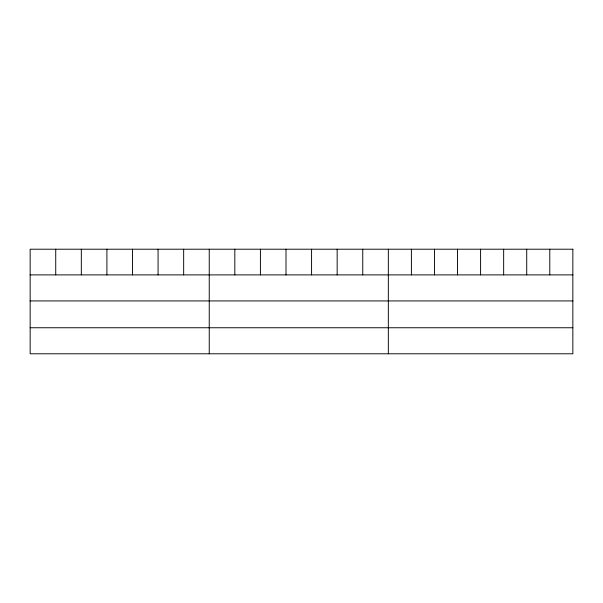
<?xml version="1.0" encoding="UTF-8"?>
<svg xmlns="http://www.w3.org/2000/svg" width="603" height="603" viewBox="0 0 603 603"><rect width="100%" height="100%" fill="white"/><g stroke="black" fill="none" stroke-linecap="round" stroke-linejoin="round"><path stroke-width="0.9" d="M30.15 274.893L572.85 274.893M30.15 300.927L572.85 300.927M30.15 327.753L572.85 327.753M549.785 249.212L549.785 274.893M526.721 249.212L526.721 274.893M503.656 249.212L503.656 274.893M480.591 249.212L480.591 274.893M457.526 249.212L457.526 274.893M434.462 249.212L434.462 274.893M411.397 249.212L411.397 274.893M388.332 249.212L388.332 353.788M362.75 249.212L362.75 274.893M337.16 249.212L337.16 274.893M311.578 249.212L311.578 274.893M285.995 249.212L285.995 274.893M260.413 249.212L260.413 274.893M234.823 249.212L234.823 274.893M209.241 249.212L209.241 353.788M183.659 249.212L183.659 274.893M158.069 249.212L158.069 274.893M132.487 249.212L132.487 274.893M106.904 249.212L106.904 274.893M81.322 249.212L81.322 274.893M55.732 249.212L55.732 274.893M572.85 249.212L30.15 249.212L30.15 353.788L572.85 353.788L572.85 249.212"/></g></svg>
